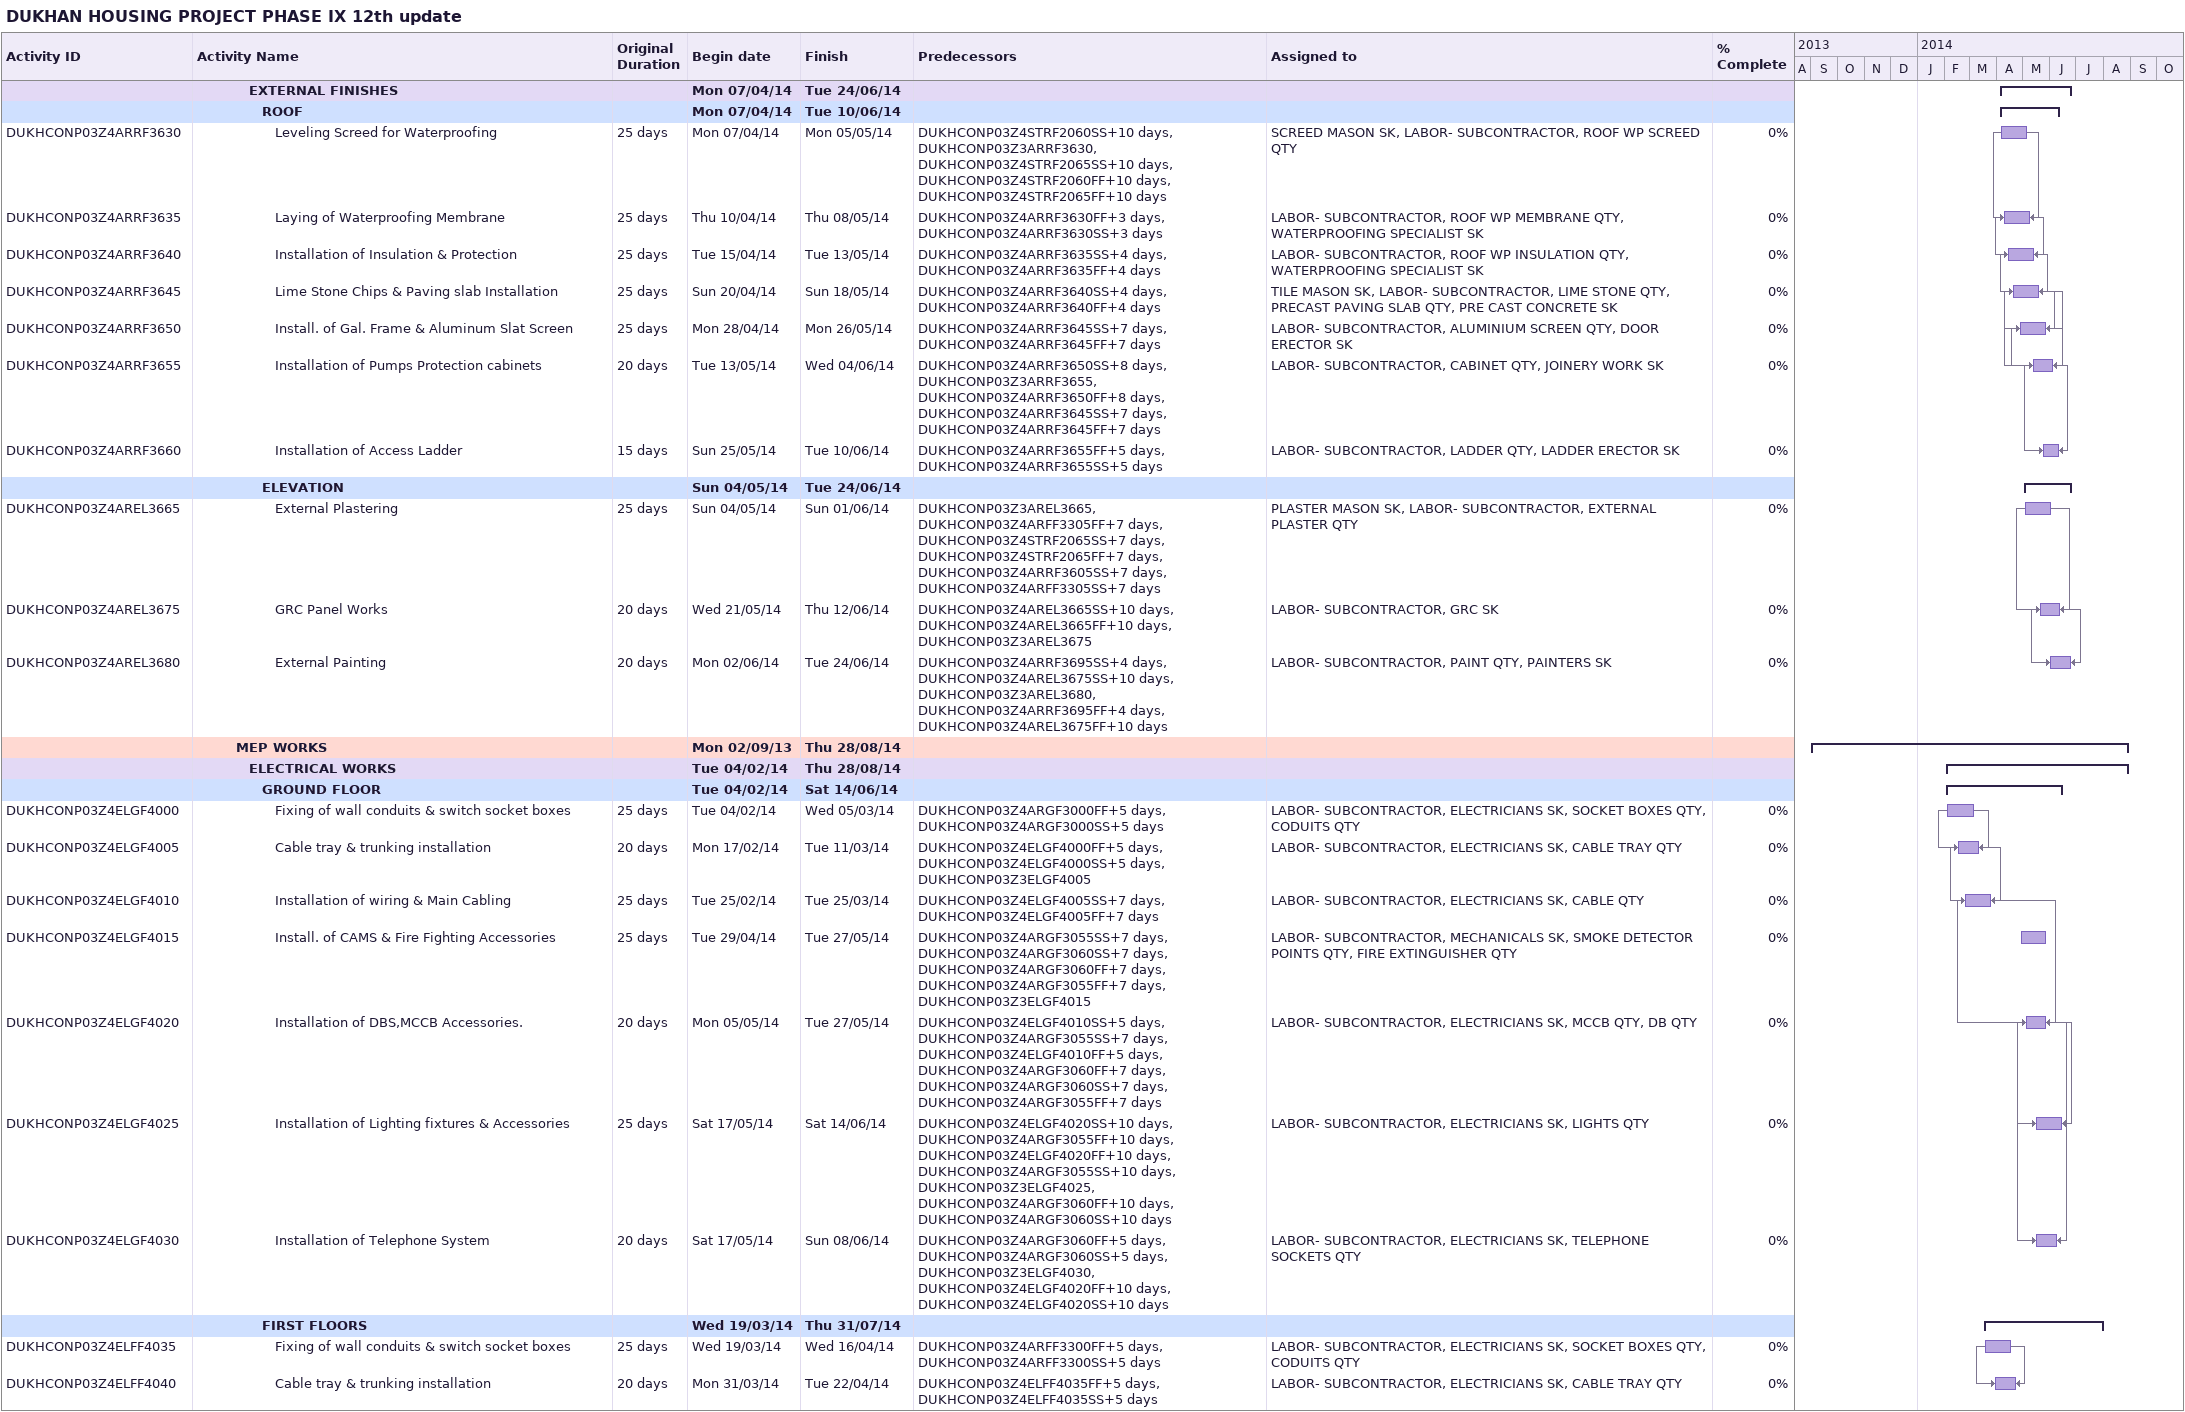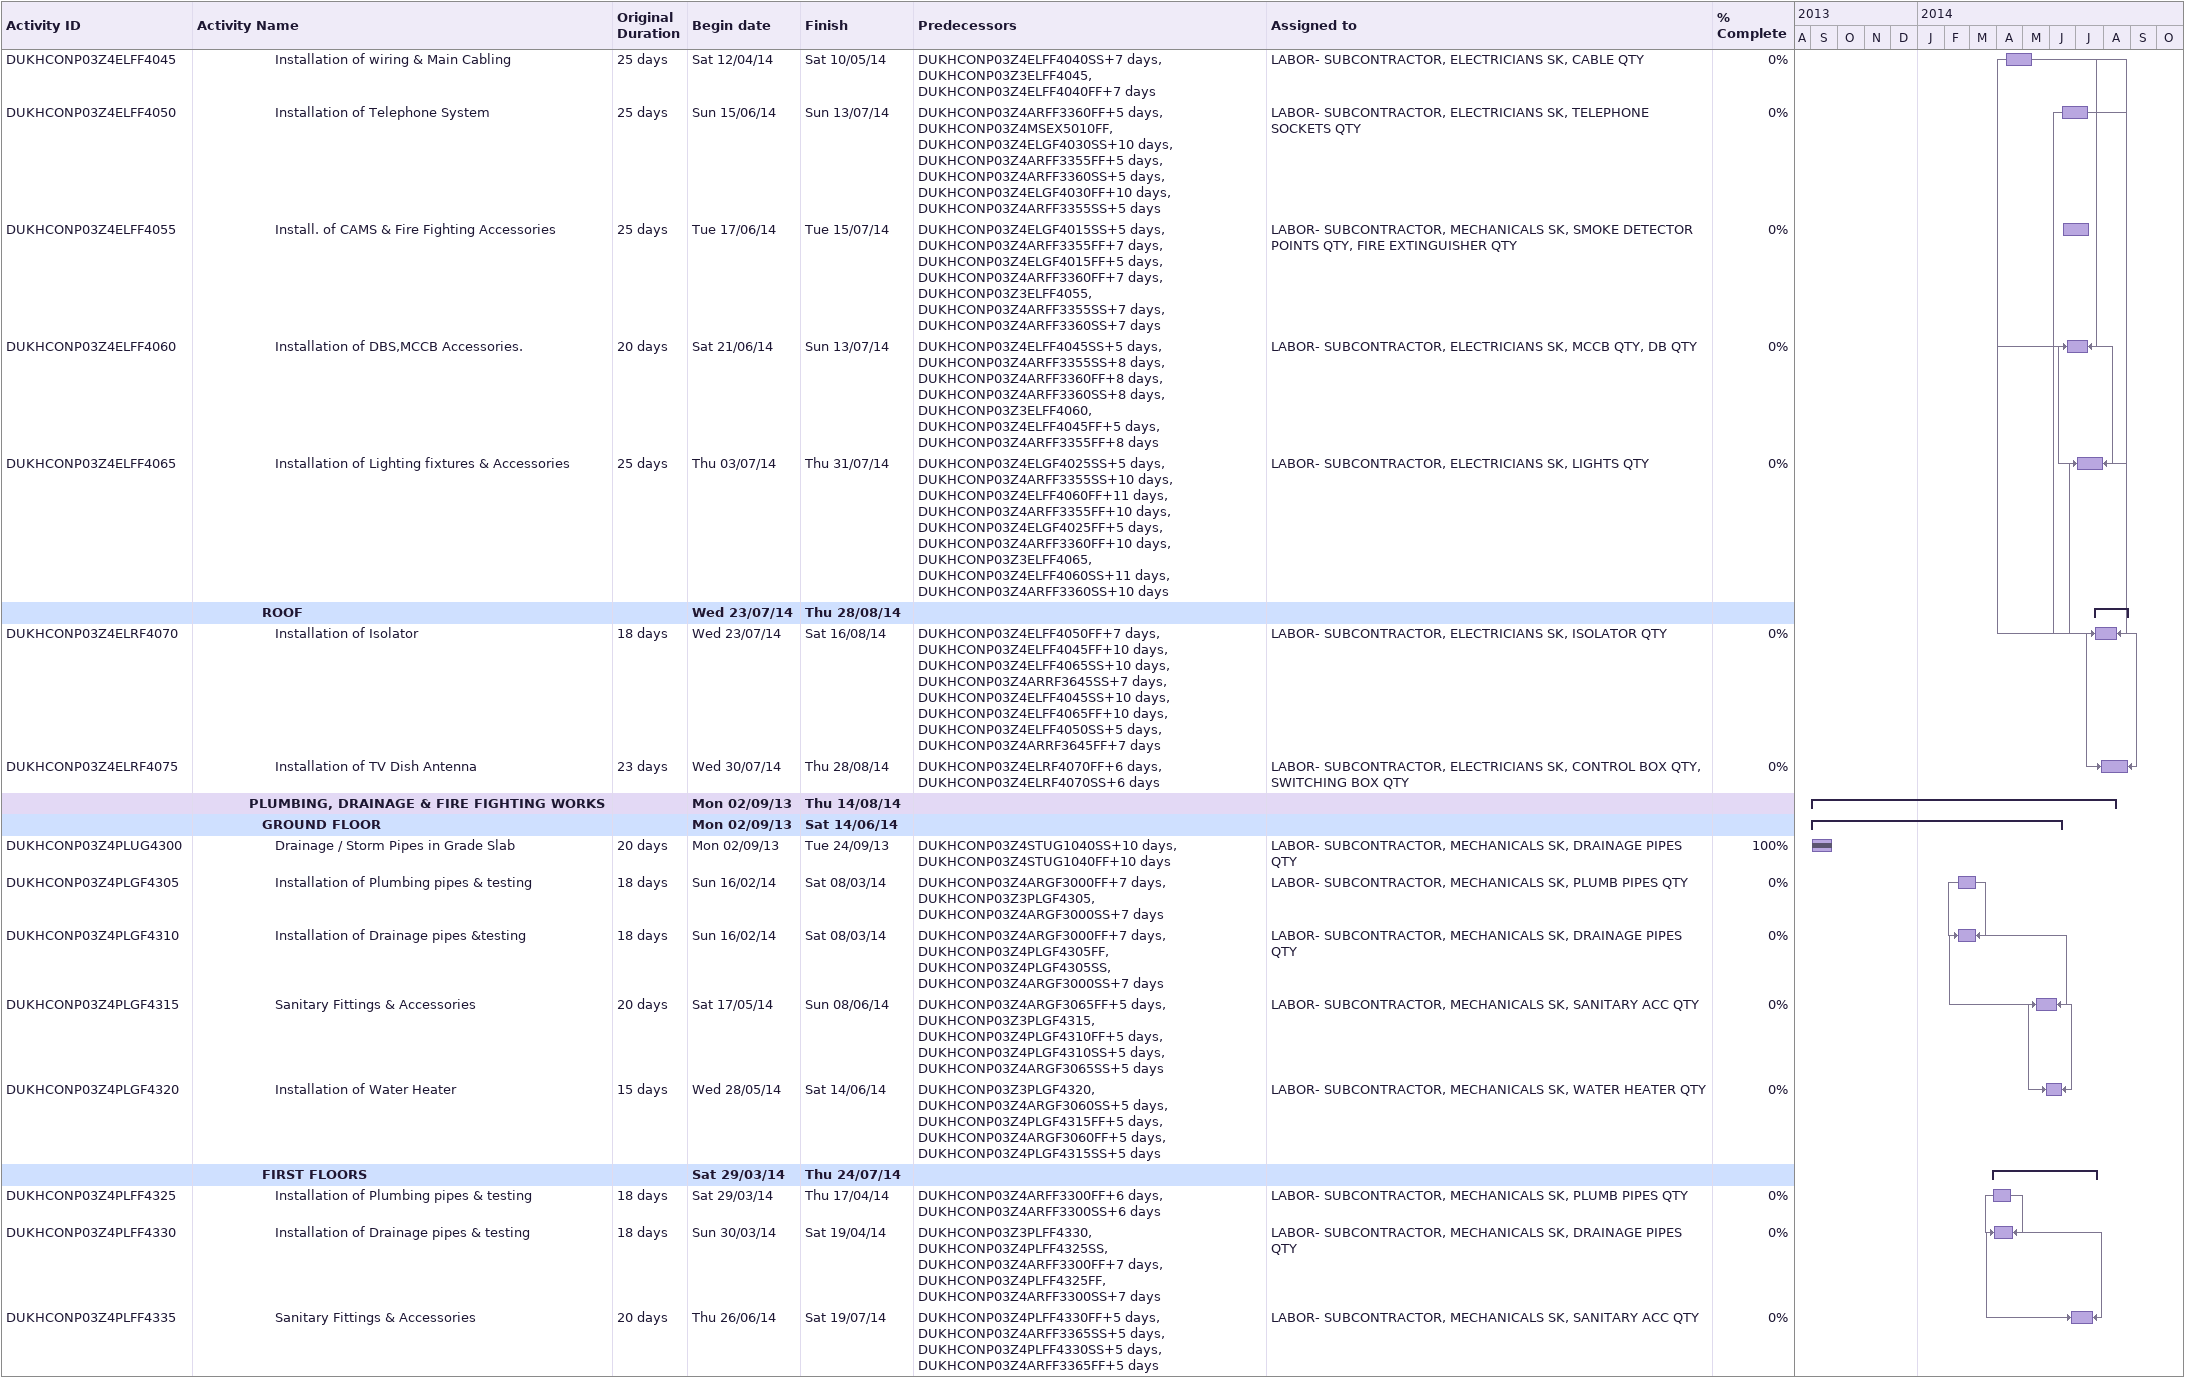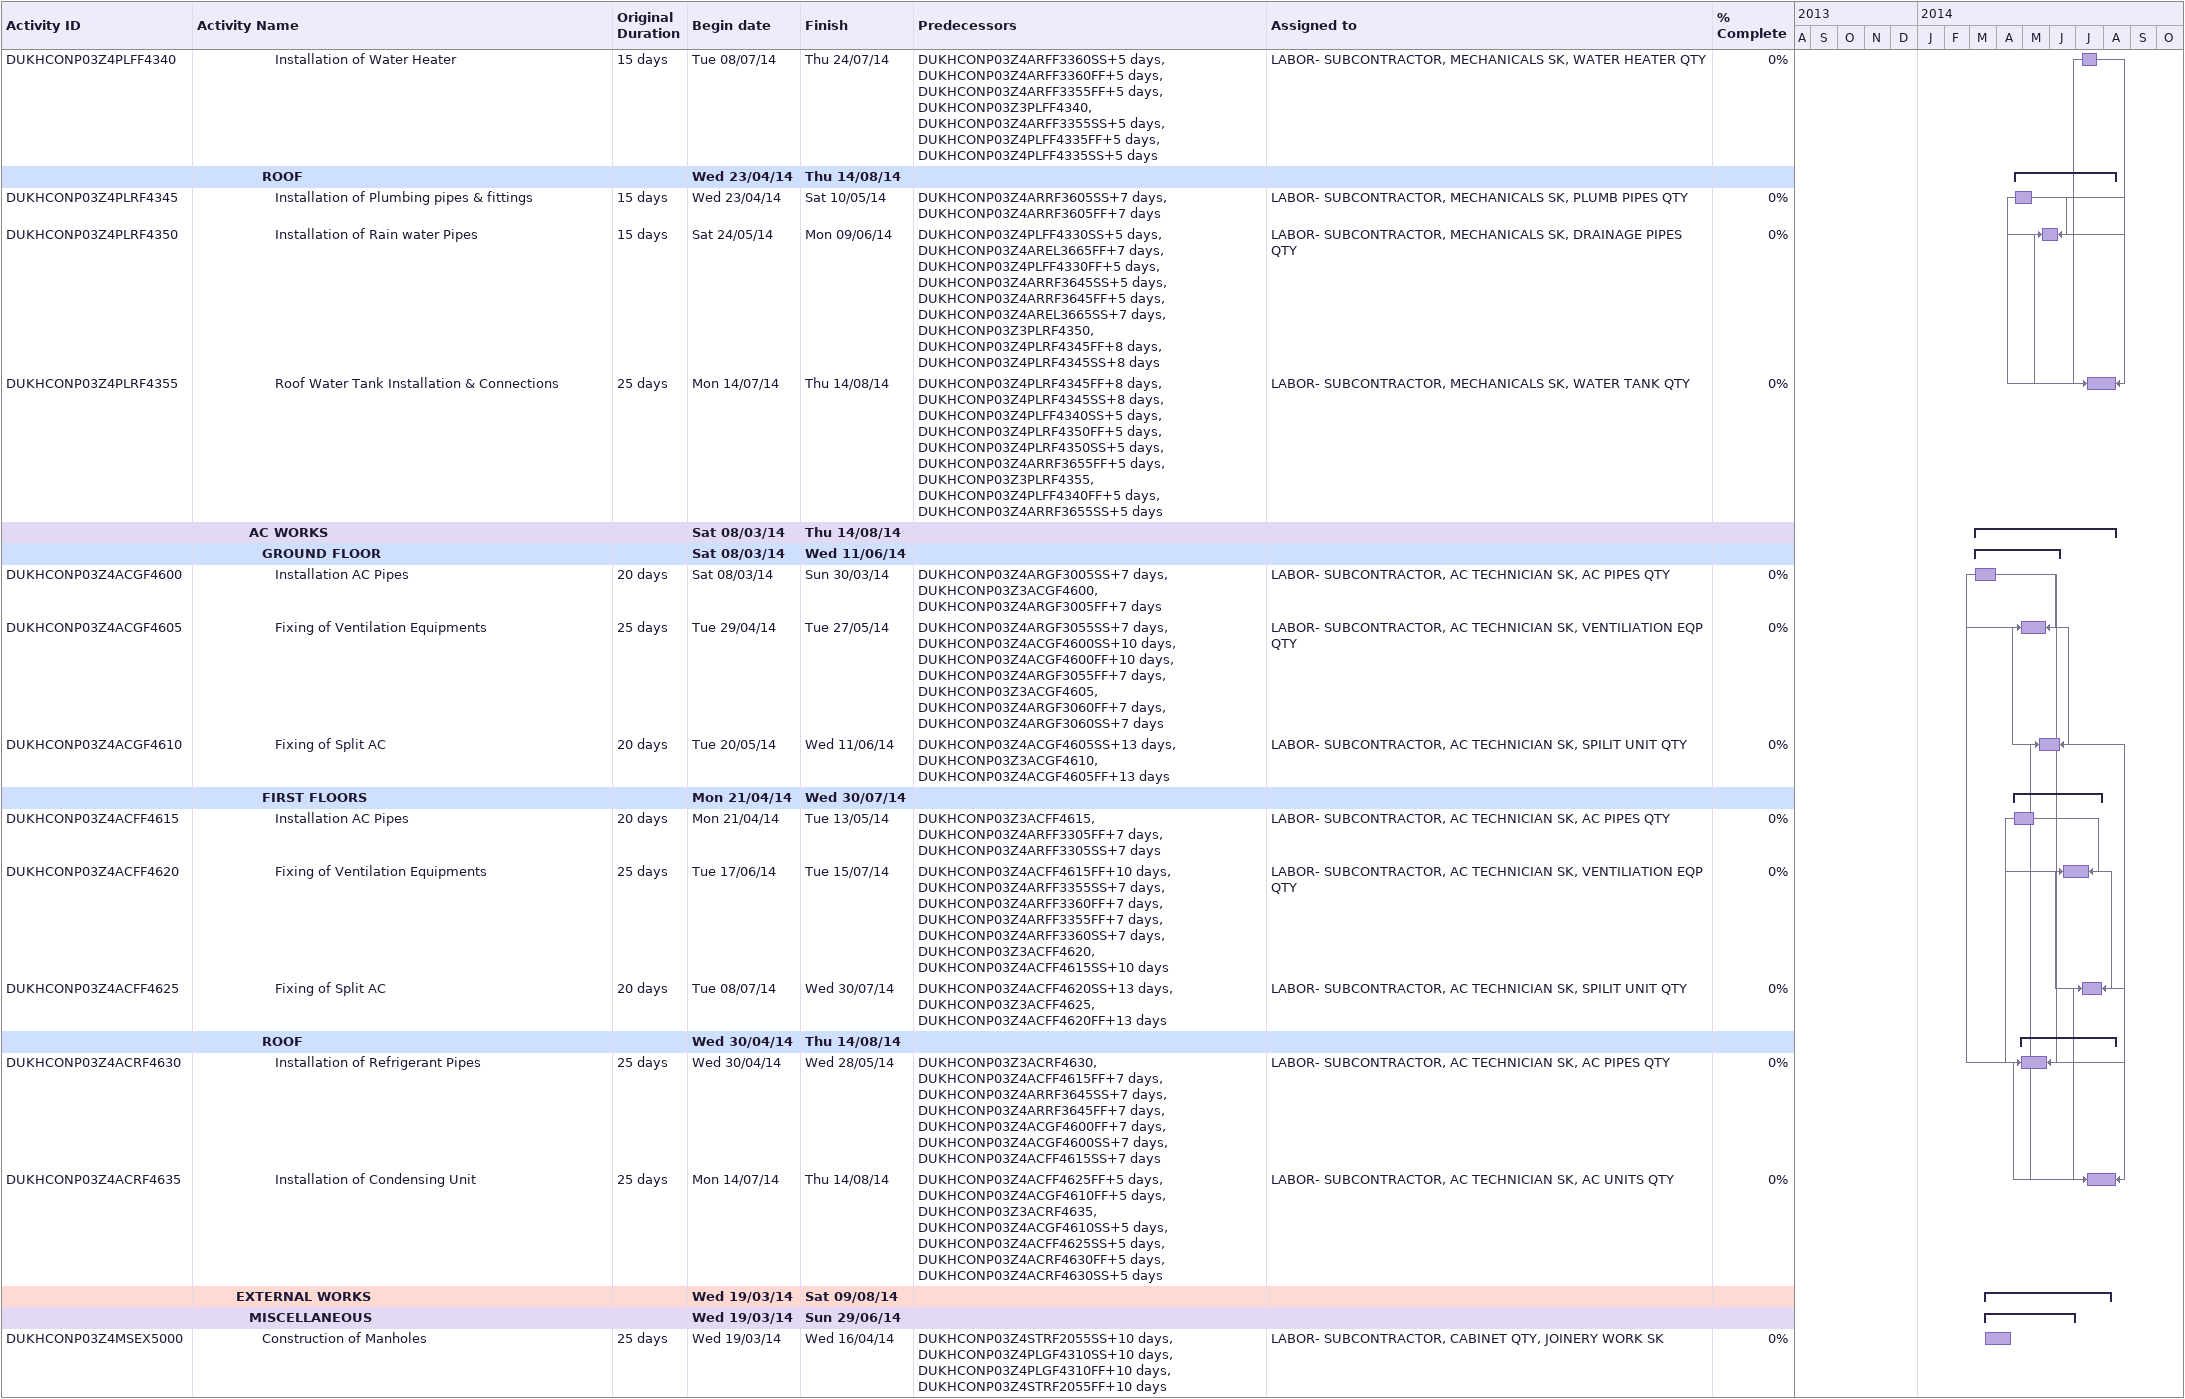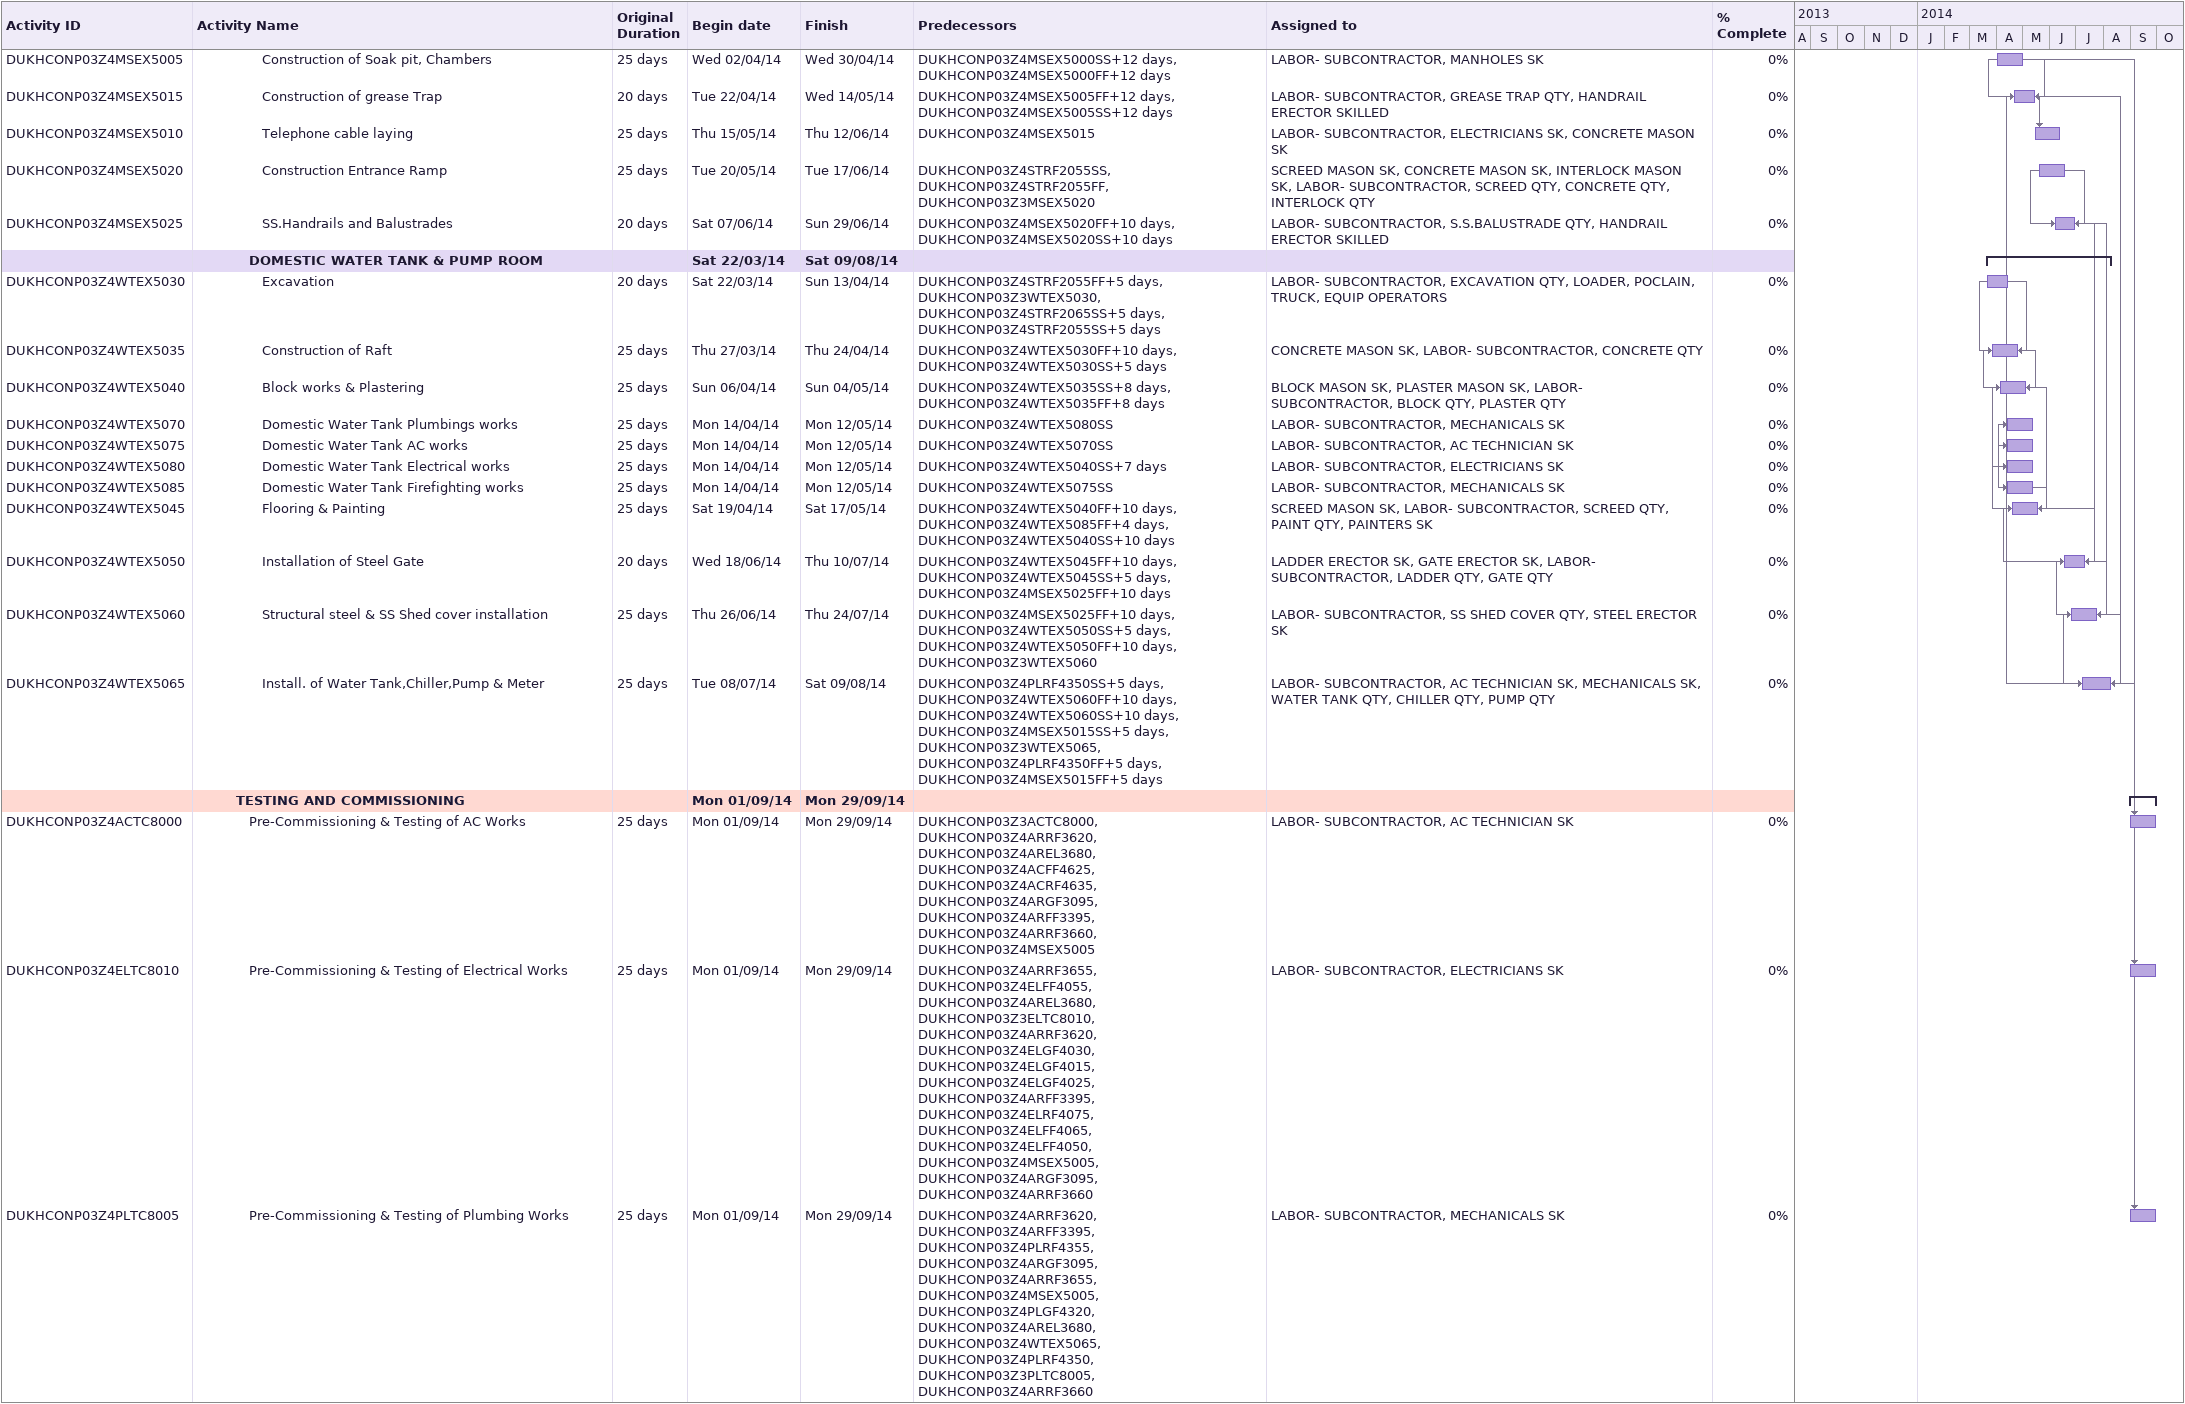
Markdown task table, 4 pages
DUKHAN HOUSING PROJECT PHASE IX 12th update

| ID | Level | Task | Original duration | Start | Finish | Predecessors | Resources | % complete |
|---|---|---|---|---|---|---|---|---|
|  | 5 | **EXTERNAL FINISHES** |  | 2014-04-07 | 2014-06-24 |  |  |  |
|  | 6 | **ROOF** |  | 2014-04-07 | 2014-06-10 |  |  |  |
| DUKHCONP03Z4ARRF3630 | 7 | Leveling Screed for Waterproofing | 25d | 2014-04-07 | 2014-05-05 | DUKHCONP03Z4STRF2060SS+10d, DUKHCONP03Z3ARRF3630, DUKHCONP03Z4STRF2065SS+10d, DUKHCONP03Z4STRF2060FF+10d, DUKHCONP03Z4STRF2065FF+10d | SCREED MASON SK, LABOR- SUBCONTRACTOR, ROOF WP SCREED QTY | 0 |
| DUKHCONP03Z4ARRF3635 | 7 | Laying of Waterproofing Membrane | 25d | 2014-04-10 | 2014-05-08 | DUKHCONP03Z4ARRF3630FF+3d, DUKHCONP03Z4ARRF3630SS+3d | LABOR- SUBCONTRACTOR, ROOF WP MEMBRANE QTY, WATERPROOFING SPECIALIST SK | 0 |
| DUKHCONP03Z4ARRF3640 | 7 | Installation of Insulation & Protection | 25d | 2014-04-15 | 2014-05-13 | DUKHCONP03Z4ARRF3635SS+4d, DUKHCONP03Z4ARRF3635FF+4d | LABOR- SUBCONTRACTOR, ROOF WP INSULATION QTY, WATERPROOFING SPECIALIST SK | 0 |
| DUKHCONP03Z4ARRF3645 | 7 | Lime Stone Chips & Paving slab Installation | 25d | 2014-04-20 | 2014-05-18 | DUKHCONP03Z4ARRF3640SS+4d, DUKHCONP03Z4ARRF3640FF+4d | TILE MASON SK, LABOR- SUBCONTRACTOR, LIME STONE QTY, PRECAST PAVING SLAB QTY, PRE CAST CONCRETE SK | 0 |
| DUKHCONP03Z4ARRF3650 | 7 | Install. of Gal. Frame & Aluminum Slat Screen | 25d | 2014-04-28 | 2014-05-26 | DUKHCONP03Z4ARRF3645SS+7d, DUKHCONP03Z4ARRF3645FF+7d | LABOR- SUBCONTRACTOR, ALUMINIUM SCREEN QTY, DOOR ERECTOR SK | 0 |
| DUKHCONP03Z4ARRF3655 | 7 | Installation of Pumps Protection cabinets | 20d | 2014-05-13 | 2014-06-04 | DUKHCONP03Z4ARRF3650SS+8d, DUKHCONP03Z3ARRF3655, DUKHCONP03Z4ARRF3650FF+8d, DUKHCONP03Z4ARRF3645SS+7d, DUKHCONP03Z4ARRF3645FF+7d | LABOR- SUBCONTRACTOR, CABINET QTY, JOINERY WORK SK | 0 |
| DUKHCONP03Z4ARRF3660 | 7 | Installation of Access Ladder | 15d | 2014-05-25 | 2014-06-10 | DUKHCONP03Z4ARRF3655FF+5d, DUKHCONP03Z4ARRF3655SS+5d | LABOR- SUBCONTRACTOR, LADDER QTY, LADDER ERECTOR SK | 0 |
|  | 6 | **ELEVATION** |  | 2014-05-04 | 2014-06-24 |  |  |  |
| DUKHCONP03Z4AREL3665 | 7 | External Plastering | 25d | 2014-05-04 | 2014-06-01 | DUKHCONP03Z3AREL3665, DUKHCONP03Z4ARFF3305FF+7d, DUKHCONP03Z4STRF2065SS+7d, DUKHCONP03Z4STRF2065FF+7d, DUKHCONP03Z4ARRF3605SS+7d, DUKHCONP03Z4ARFF3305SS+7d | PLASTER MASON SK, LABOR- SUBCONTRACTOR, EXTERNAL PLASTER QTY | 0 |
| DUKHCONP03Z4AREL3675 | 7 | GRC Panel Works | 20d | 2014-05-21 | 2014-06-12 | DUKHCONP03Z4AREL3665SS+10d, DUKHCONP03Z4AREL3665FF+10d, DUKHCONP03Z3AREL3675 | LABOR- SUBCONTRACTOR, GRC SK | 0 |
| DUKHCONP03Z4AREL3680 | 7 | External Painting | 20d | 2014-06-02 | 2014-06-24 | DUKHCONP03Z4ARRF3695SS+4d, DUKHCONP03Z4AREL3675SS+10d, DUKHCONP03Z3AREL3680, DUKHCONP03Z4ARRF3695FF+4d, DUKHCONP03Z4AREL3675FF+10d | LABOR- SUBCONTRACTOR, PAINT QTY, PAINTERS SK | 0 |
|  | 4 | **MEP WORKS** |  | 2013-09-02 | 2014-08-28 |  |  |  |
|  | 5 | **ELECTRICAL WORKS** |  | 2014-02-04 | 2014-08-28 |  |  |  |
|  | 6 | **GROUND FLOOR** |  | 2014-02-04 | 2014-06-14 |  |  |  |
| DUKHCONP03Z4ELGF4000 | 7 | Fixing of wall conduits & switch socket boxes | 25d | 2014-02-04 | 2014-03-05 | DUKHCONP03Z4ARGF3000FF+5d, DUKHCONP03Z4ARGF3000SS+5d | LABOR- SUBCONTRACTOR, ELECTRICIANS SK, SOCKET BOXES QTY, CODUITS QTY | 0 |
| DUKHCONP03Z4ELGF4005 | 7 | Cable tray & trunking installation | 20d | 2014-02-17 | 2014-03-11 | DUKHCONP03Z4ELGF4000FF+5d, DUKHCONP03Z4ELGF4000SS+5d, DUKHCONP03Z3ELGF4005 | LABOR- SUBCONTRACTOR, ELECTRICIANS SK, CABLE TRAY QTY | 0 |
| DUKHCONP03Z4ELGF4010 | 7 | Installation of wiring & Main Cabling | 25d | 2014-02-25 | 2014-03-25 | DUKHCONP03Z4ELGF4005SS+7d, DUKHCONP03Z4ELGF4005FF+7d | LABOR- SUBCONTRACTOR, ELECTRICIANS SK, CABLE QTY | 0 |
| DUKHCONP03Z4ELGF4015 | 7 | Install. of CAMS & Fire Fighting Accessories | 25d | 2014-04-29 | 2014-05-27 | DUKHCONP03Z4ARGF3055SS+7d, DUKHCONP03Z4ARGF3060SS+7d, DUKHCONP03Z4ARGF3060FF+7d, DUKHCONP03Z4ARGF3055FF+7d, DUKHCONP03Z3ELGF4015 | LABOR- SUBCONTRACTOR, MECHANICALS SK, SMOKE DETECTOR POINTS QTY, FIRE EXTINGUISHER QTY | 0 |
| DUKHCONP03Z4ELGF4020 | 7 | Installation of DBS,MCCB Accessories. | 20d | 2014-05-05 | 2014-05-27 | DUKHCONP03Z4ELGF4010SS+5d, DUKHCONP03Z4ARGF3055SS+7d, DUKHCONP03Z4ELGF4010FF+5d, DUKHCONP03Z4ARGF3060FF+7d, DUKHCONP03Z4ARGF3060SS+7d, DUKHCONP03Z4ARGF3055FF+7d | LABOR- SUBCONTRACTOR, ELECTRICIANS SK, MCCB QTY, DB QTY | 0 |
| DUKHCONP03Z4ELGF4025 | 7 | Installation of Lighting fixtures & Accessories | 25d | 2014-05-17 | 2014-06-14 | DUKHCONP03Z4ELGF4020SS+10d, DUKHCONP03Z4ARGF3055FF+10d, DUKHCONP03Z4ELGF4020FF+10d, DUKHCONP03Z4ARGF3055SS+10d, DUKHCONP03Z3ELGF4025, DUKHCONP03Z4ARGF3060FF+10d, DUKHCONP03Z4ARGF3060SS+10d | LABOR- SUBCONTRACTOR, ELECTRICIANS SK, LIGHTS QTY | 0 |
| DUKHCONP03Z4ELGF4030 | 7 | Installation of Telephone System | 20d | 2014-05-17 | 2014-06-08 | DUKHCONP03Z4ARGF3060FF+5d, DUKHCONP03Z4ARGF3060SS+5d, DUKHCONP03Z3ELGF4030, DUKHCONP03Z4ELGF4020FF+10d, DUKHCONP03Z4ELGF4020SS+10d | LABOR- SUBCONTRACTOR, ELECTRICIANS SK, TELEPHONE SOCKETS QTY | 0 |
|  | 6 | **FIRST FLOORS** |  | 2014-03-19 | 2014-07-31 |  |  |  |
| DUKHCONP03Z4ELFF4035 | 7 | Fixing of wall conduits & switch socket boxes | 25d | 2014-03-19 | 2014-04-16 | DUKHCONP03Z4ARFF3300FF+5d, DUKHCONP03Z4ARFF3300SS+5d | LABOR- SUBCONTRACTOR, ELECTRICIANS SK, SOCKET BOXES QTY, CODUITS QTY | 0 |
| DUKHCONP03Z4ELFF4040 | 7 | Cable tray & trunking installation | 20d | 2014-03-31 | 2014-04-22 | DUKHCONP03Z4ELFF4035FF+5d, DUKHCONP03Z4ELFF4035SS+5d | LABOR- SUBCONTRACTOR, ELECTRICIANS SK, CABLE TRAY QTY | 0 |
| DUKHCONP03Z4ELFF4045 | 7 | Installation of wiring & Main Cabling | 25d | 2014-04-12 | 2014-05-10 | DUKHCONP03Z4ELFF4040SS+7d, DUKHCONP03Z3ELFF4045, DUKHCONP03Z4ELFF4040FF+7d | LABOR- SUBCONTRACTOR, ELECTRICIANS SK, CABLE QTY | 0 |
| DUKHCONP03Z4ELFF4050 | 7 | Installation of Telephone System | 25d | 2014-06-15 | 2014-07-13 | DUKHCONP03Z4ARFF3360FF+5d, DUKHCONP03Z4MSEX5010FF, DUKHCONP03Z4ELGF4030SS+10d, DUKHCONP03Z4ARFF3355FF+5d, DUKHCONP03Z4ARFF3360SS+5d, DUKHCONP03Z4ELGF4030FF+10d, DUKHCONP03Z4ARFF3355SS+5d | LABOR- SUBCONTRACTOR, ELECTRICIANS SK, TELEPHONE SOCKETS QTY | 0 |
| DUKHCONP03Z4ELFF4055 | 7 | Install. of CAMS & Fire Fighting Accessories | 25d | 2014-06-17 | 2014-07-15 | DUKHCONP03Z4ELGF4015SS+5d, DUKHCONP03Z4ARFF3355FF+7d, DUKHCONP03Z4ELGF4015FF+5d, DUKHCONP03Z4ARFF3360FF+7d, DUKHCONP03Z3ELFF4055, DUKHCONP03Z4ARFF3355SS+7d, DUKHCONP03Z4ARFF3360SS+7d | LABOR- SUBCONTRACTOR, MECHANICALS SK, SMOKE DETECTOR POINTS QTY, FIRE EXTINGUISHER QTY | 0 |
| DUKHCONP03Z4ELFF4060 | 7 | Installation of DBS,MCCB Accessories. | 20d | 2014-06-21 | 2014-07-13 | DUKHCONP03Z4ELFF4045SS+5d, DUKHCONP03Z4ARFF3355SS+8d, DUKHCONP03Z4ARFF3360FF+8d, DUKHCONP03Z4ARFF3360SS+8d, DUKHCONP03Z3ELFF4060, DUKHCONP03Z4ELFF4045FF+5d, DUKHCONP03Z4ARFF3355FF+8d | LABOR- SUBCONTRACTOR, ELECTRICIANS SK, MCCB QTY, DB QTY | 0 |
| DUKHCONP03Z4ELFF4065 | 7 | Installation of Lighting fixtures & Accessories | 25d | 2014-07-03 | 2014-07-31 | DUKHCONP03Z4ELGF4025SS+5d, DUKHCONP03Z4ARFF3355SS+10d, DUKHCONP03Z4ELFF4060FF+11d, DUKHCONP03Z4ARFF3355FF+10d, DUKHCONP03Z4ELGF4025FF+5d, DUKHCONP03Z4ARFF3360FF+10d, DUKHCONP03Z3ELFF4065, DUKHCONP03Z4ELFF4060SS+11d, DUKHCONP03Z4ARFF3360SS+10d | LABOR- SUBCONTRACTOR, ELECTRICIANS SK, LIGHTS QTY | 0 |
|  | 6 | **ROOF** |  | 2014-07-23 | 2014-08-28 |  |  |  |
| DUKHCONP03Z4ELRF4070 | 7 | Installation of Isolator | 18d | 2014-07-23 | 2014-08-16 | DUKHCONP03Z4ELFF4050FF+7d, DUKHCONP03Z4ELFF4045FF+10d, DUKHCONP03Z4ELFF4065SS+10d, DUKHCONP03Z4ARRF3645SS+7d, DUKHCONP03Z4ELFF4045SS+10d, DUKHCONP03Z4ELFF4065FF+10d, DUKHCONP03Z4ELFF4050SS+5d, DUKHCONP03Z4ARRF3645FF+7d | LABOR- SUBCONTRACTOR, ELECTRICIANS SK, ISOLATOR QTY | 0 |
| DUKHCONP03Z4ELRF4075 | 7 | Installation of TV Dish Antenna | 23d | 2014-07-30 | 2014-08-28 | DUKHCONP03Z4ELRF4070FF+6d, DUKHCONP03Z4ELRF4070SS+6d | LABOR- SUBCONTRACTOR, ELECTRICIANS SK, CONTROL BOX QTY, SWITCHING BOX QTY | 0 |
|  | 5 | **PLUMBING, DRAINAGE & FIRE FIGHTING WORKS** |  | 2013-09-02 | 2014-08-14 |  |  |  |
|  | 6 | **GROUND FLOOR** |  | 2013-09-02 | 2014-06-14 |  |  |  |
| DUKHCONP03Z4PLUG4300 | 7 | Drainage / Storm Pipes in Grade Slab | 20d | 2013-09-02 | 2013-09-24 | DUKHCONP03Z4STUG1040SS+10d, DUKHCONP03Z4STUG1040FF+10d | LABOR- SUBCONTRACTOR, MECHANICALS SK, DRAINAGE PIPES QTY | 100 |
| DUKHCONP03Z4PLGF4305 | 7 | Installation of Plumbing pipes & testing | 18d | 2014-02-16 | 2014-03-08 | DUKHCONP03Z4ARGF3000FF+7d, DUKHCONP03Z3PLGF4305, DUKHCONP03Z4ARGF3000SS+7d | LABOR- SUBCONTRACTOR, MECHANICALS SK, PLUMB PIPES QTY | 0 |
| DUKHCONP03Z4PLGF4310 | 7 | Installation of Drainage pipes &testing | 18d | 2014-02-16 | 2014-03-08 | DUKHCONP03Z4ARGF3000FF+7d, DUKHCONP03Z4PLGF4305FF, DUKHCONP03Z4PLGF4305SS, DUKHCONP03Z4ARGF3000SS+7d | LABOR- SUBCONTRACTOR, MECHANICALS SK, DRAINAGE PIPES QTY | 0 |
| DUKHCONP03Z4PLGF4315 | 7 | Sanitary Fittings & Accessories | 20d | 2014-05-17 | 2014-06-08 | DUKHCONP03Z4ARGF3065FF+5d, DUKHCONP03Z3PLGF4315, DUKHCONP03Z4PLGF4310FF+5d, DUKHCONP03Z4PLGF4310SS+5d, DUKHCONP03Z4ARGF3065SS+5d | LABOR- SUBCONTRACTOR, MECHANICALS SK, SANITARY ACC QTY | 0 |
| DUKHCONP03Z4PLGF4320 | 7 | Installation of Water Heater | 15d | 2014-05-28 | 2014-06-14 | DUKHCONP03Z3PLGF4320, DUKHCONP03Z4ARGF3060SS+5d, DUKHCONP03Z4PLGF4315FF+5d, DUKHCONP03Z4ARGF3060FF+5d, DUKHCONP03Z4PLGF4315SS+5d | LABOR- SUBCONTRACTOR, MECHANICALS SK, WATER HEATER QTY | 0 |
|  | 6 | **FIRST FLOORS** |  | 2014-03-29 | 2014-07-24 |  |  |  |
| DUKHCONP03Z4PLFF4325 | 7 | Installation of Plumbing pipes & testing | 18d | 2014-03-29 | 2014-04-17 | DUKHCONP03Z4ARFF3300FF+6d, DUKHCONP03Z4ARFF3300SS+6d | LABOR- SUBCONTRACTOR, MECHANICALS SK, PLUMB PIPES QTY | 0 |
| DUKHCONP03Z4PLFF4330 | 7 | Installation of Drainage pipes & testing | 18d | 2014-03-30 | 2014-04-19 | DUKHCONP03Z3PLFF4330, DUKHCONP03Z4PLFF4325SS, DUKHCONP03Z4ARFF3300FF+7d, DUKHCONP03Z4PLFF4325FF, DUKHCONP03Z4ARFF3300SS+7d | LABOR- SUBCONTRACTOR, MECHANICALS SK, DRAINAGE PIPES QTY | 0 |
| DUKHCONP03Z4PLFF4335 | 7 | Sanitary Fittings & Accessories | 20d | 2014-06-26 | 2014-07-19 | DUKHCONP03Z4PLFF4330FF+5d, DUKHCONP03Z4ARFF3365SS+5d, DUKHCONP03Z4PLFF4330SS+5d, DUKHCONP03Z4ARFF3365FF+5d | LABOR- SUBCONTRACTOR, MECHANICALS SK, SANITARY ACC QTY | 0 |
| DUKHCONP03Z4PLFF4340 | 7 | Installation of Water Heater | 15d | 2014-07-08 | 2014-07-24 | DUKHCONP03Z4ARFF3360SS+5d, DUKHCONP03Z4ARFF3360FF+5d, DUKHCONP03Z4ARFF3355FF+5d, DUKHCONP03Z3PLFF4340, DUKHCONP03Z4ARFF3355SS+5d, DUKHCONP03Z4PLFF4335FF+5d, DUKHCONP03Z4PLFF4335SS+5d | LABOR- SUBCONTRACTOR, MECHANICALS SK, WATER HEATER QTY | 0 |
|  | 6 | **ROOF** |  | 2014-04-23 | 2014-08-14 |  |  |  |
| DUKHCONP03Z4PLRF4345 | 7 | Installation of Plumbing pipes & fittings | 15d | 2014-04-23 | 2014-05-10 | DUKHCONP03Z4ARRF3605SS+7d, DUKHCONP03Z4ARRF3605FF+7d | LABOR- SUBCONTRACTOR, MECHANICALS SK, PLUMB PIPES QTY | 0 |
| DUKHCONP03Z4PLRF4350 | 7 | Installation of Rain water Pipes | 15d | 2014-05-24 | 2014-06-09 | DUKHCONP03Z4PLFF4330SS+5d, DUKHCONP03Z4AREL3665FF+7d, DUKHCONP03Z4PLFF4330FF+5d, DUKHCONP03Z4ARRF3645SS+5d, DUKHCONP03Z4ARRF3645FF+5d, DUKHCONP03Z4AREL3665SS+7d, DUKHCONP03Z3PLRF4350, DUKHCONP03Z4PLRF4345FF+8d, DUKHCONP03Z4PLRF4345SS+8d | LABOR- SUBCONTRACTOR, MECHANICALS SK, DRAINAGE PIPES QTY | 0 |
| DUKHCONP03Z4PLRF4355 | 7 | Roof Water Tank Installation & Connections | 25d | 2014-07-14 | 2014-08-14 | DUKHCONP03Z4PLRF4345FF+8d, DUKHCONP03Z4PLRF4345SS+8d, DUKHCONP03Z4PLFF4340SS+5d, DUKHCONP03Z4PLRF4350FF+5d, DUKHCONP03Z4PLRF4350SS+5d, DUKHCONP03Z4ARRF3655FF+5d, DUKHCONP03Z3PLRF4355, DUKHCONP03Z4PLFF4340FF+5d, DUKHCONP03Z4ARRF3655SS+5d | LABOR- SUBCONTRACTOR, MECHANICALS SK, WATER TANK QTY | 0 |
|  | 5 | **AC WORKS** |  | 2014-03-08 | 2014-08-14 |  |  |  |
|  | 6 | **GROUND FLOOR** |  | 2014-03-08 | 2014-06-11 |  |  |  |
| DUKHCONP03Z4ACGF4600 | 7 | Installation AC Pipes | 20d | 2014-03-08 | 2014-03-30 | DUKHCONP03Z4ARGF3005SS+7d, DUKHCONP03Z3ACGF4600, DUKHCONP03Z4ARGF3005FF+7d | LABOR- SUBCONTRACTOR, AC TECHNICIAN SK, AC PIPES QTY | 0 |
| DUKHCONP03Z4ACGF4605 | 7 | Fixing of Ventilation Equipments | 25d | 2014-04-29 | 2014-05-27 | DUKHCONP03Z4ARGF3055SS+7d, DUKHCONP03Z4ACGF4600SS+10d, DUKHCONP03Z4ACGF4600FF+10d, DUKHCONP03Z4ARGF3055FF+7d, DUKHCONP03Z3ACGF4605, DUKHCONP03Z4ARGF3060FF+7d, DUKHCONP03Z4ARGF3060SS+7d | LABOR- SUBCONTRACTOR, AC TECHNICIAN SK, VENTILIATION EQP QTY | 0 |
| DUKHCONP03Z4ACGF4610 | 7 | Fixing of Split AC | 20d | 2014-05-20 | 2014-06-11 | DUKHCONP03Z4ACGF4605SS+13d, DUKHCONP03Z3ACGF4610, DUKHCONP03Z4ACGF4605FF+13d | LABOR- SUBCONTRACTOR, AC TECHNICIAN SK, SPILIT UNIT QTY | 0 |
|  | 6 | **FIRST FLOORS** |  | 2014-04-21 | 2014-07-30 |  |  |  |
| DUKHCONP03Z4ACFF4615 | 7 | Installation AC Pipes | 20d | 2014-04-21 | 2014-05-13 | DUKHCONP03Z3ACFF4615, DUKHCONP03Z4ARFF3305FF+7d, DUKHCONP03Z4ARFF3305SS+7d | LABOR- SUBCONTRACTOR, AC TECHNICIAN SK, AC PIPES QTY | 0 |
| DUKHCONP03Z4ACFF4620 | 7 | Fixing of Ventilation Equipments | 25d | 2014-06-17 | 2014-07-15 | DUKHCONP03Z4ACFF4615FF+10d, DUKHCONP03Z4ARFF3355SS+7d, DUKHCONP03Z4ARFF3360FF+7d, DUKHCONP03Z4ARFF3355FF+7d, DUKHCONP03Z4ARFF3360SS+7d, DUKHCONP03Z3ACFF4620, DUKHCONP03Z4ACFF4615SS+10d | LABOR- SUBCONTRACTOR, AC TECHNICIAN SK, VENTILIATION EQP QTY | 0 |
| DUKHCONP03Z4ACFF4625 | 7 | Fixing of Split AC | 20d | 2014-07-08 | 2014-07-30 | DUKHCONP03Z4ACFF4620SS+13d, DUKHCONP03Z3ACFF4625, DUKHCONP03Z4ACFF4620FF+13d | LABOR- SUBCONTRACTOR, AC TECHNICIAN SK, SPILIT UNIT QTY | 0 |
|  | 6 | **ROOF** |  | 2014-04-30 | 2014-08-14 |  |  |  |
| DUKHCONP03Z4ACRF4630 | 7 | Installation of Refrigerant Pipes | 25d | 2014-04-30 | 2014-05-28 | DUKHCONP03Z3ACRF4630, DUKHCONP03Z4ACFF4615FF+7d, DUKHCONP03Z4ARRF3645SS+7d, DUKHCONP03Z4ARRF3645FF+7d, DUKHCONP03Z4ACGF4600FF+7d, DUKHCONP03Z4ACGF4600SS+7d, DUKHCONP03Z4ACFF4615SS+7d | LABOR- SUBCONTRACTOR, AC TECHNICIAN SK, AC PIPES QTY | 0 |
| DUKHCONP03Z4ACRF4635 | 7 | Installation of Condensing Unit | 25d | 2014-07-14 | 2014-08-14 | DUKHCONP03Z4ACFF4625FF+5d, DUKHCONP03Z4ACGF4610FF+5d, DUKHCONP03Z3ACRF4635, DUKHCONP03Z4ACGF4610SS+5d, DUKHCONP03Z4ACFF4625SS+5d, DUKHCONP03Z4ACRF4630FF+5d, DUKHCONP03Z4ACRF4630SS+5d | LABOR- SUBCONTRACTOR, AC TECHNICIAN SK, AC UNITS QTY | 0 |
|  | 4 | **EXTERNAL WORKS** |  | 2014-03-19 | 2014-08-09 |  |  |  |
|  | 5 | **MISCELLANEOUS** |  | 2014-03-19 | 2014-06-29 |  |  |  |
| DUKHCONP03Z4MSEX5000 | 6 | Construction of Manholes | 25d | 2014-03-19 | 2014-04-16 | DUKHCONP03Z4STRF2055SS+10d, DUKHCONP03Z4PLGF4310SS+10d, DUKHCONP03Z4PLGF4310FF+10d, DUKHCONP03Z4STRF2055FF+10d | LABOR- SUBCONTRACTOR, CABINET QTY, JOINERY WORK SK | 0 |
| DUKHCONP03Z4MSEX5005 | 6 | Construction of Soak pit, Chambers | 25d | 2014-04-02 | 2014-04-30 | DUKHCONP03Z4MSEX5000SS+12d, DUKHCONP03Z4MSEX5000FF+12d | LABOR- SUBCONTRACTOR, MANHOLES SK | 0 |
| DUKHCONP03Z4MSEX5015 | 6 | Construction of grease Trap | 20d | 2014-04-22 | 2014-05-14 | DUKHCONP03Z4MSEX5005FF+12d, DUKHCONP03Z4MSEX5005SS+12d | LABOR- SUBCONTRACTOR, GREASE TRAP QTY, HANDRAIL ERECTOR SKILLED | 0 |
| DUKHCONP03Z4MSEX5010 | 6 | Telephone cable laying | 25d | 2014-05-15 | 2014-06-12 | DUKHCONP03Z4MSEX5015 | LABOR- SUBCONTRACTOR, ELECTRICIANS SK, CONCRETE MASON SK | 0 |
| DUKHCONP03Z4MSEX5020 | 6 | Construction Entrance Ramp | 25d | 2014-05-20 | 2014-06-17 | DUKHCONP03Z4STRF2055SS, DUKHCONP03Z4STRF2055FF, DUKHCONP03Z3MSEX5020 | SCREED MASON SK, CONCRETE MASON SK, INTERLOCK MASON SK, LABOR- SUBCONTRACTOR, SCREED QTY, CONCRETE QTY, INTERLOCK QTY | 0 |
| DUKHCONP03Z4MSEX5025 | 6 | SS.Handrails and Balustrades | 20d | 2014-06-07 | 2014-06-29 | DUKHCONP03Z4MSEX5020FF+10d, DUKHCONP03Z4MSEX5020SS+10d | LABOR- SUBCONTRACTOR, S.S.BALUSTRADE QTY, HANDRAIL ERECTOR SKILLED | 0 |
|  | 5 | **DOMESTIC WATER TANK & PUMP ROOM** |  | 2014-03-22 | 2014-08-09 |  |  |  |
| DUKHCONP03Z4WTEX5030 | 6 | Excavation | 20d | 2014-03-22 | 2014-04-13 | DUKHCONP03Z4STRF2055FF+5d, DUKHCONP03Z3WTEX5030, DUKHCONP03Z4STRF2065SS+5d, DUKHCONP03Z4STRF2055SS+5d | LABOR- SUBCONTRACTOR, EXCAVATION QTY, LOADER, POCLAIN, TRUCK, EQUIP OPERATORS | 0 |
| DUKHCONP03Z4WTEX5035 | 6 | Construction of Raft | 25d | 2014-03-27 | 2014-04-24 | DUKHCONP03Z4WTEX5030FF+10d, DUKHCONP03Z4WTEX5030SS+5d | CONCRETE MASON SK, LABOR- SUBCONTRACTOR, CONCRETE QTY | 0 |
| DUKHCONP03Z4WTEX5040 | 6 | Block works & Plastering | 25d | 2014-04-06 | 2014-05-04 | DUKHCONP03Z4WTEX5035SS+8d, DUKHCONP03Z4WTEX5035FF+8d | BLOCK MASON SK, PLASTER MASON SK, LABOR- SUBCONTRACTOR, BLOCK QTY, PLASTER QTY | 0 |
| DUKHCONP03Z4WTEX5070 | 6 | Domestic Water Tank Plumbings works | 25d | 2014-04-14 | 2014-05-12 | DUKHCONP03Z4WTEX5080SS | LABOR- SUBCONTRACTOR, MECHANICALS SK | 0 |
| DUKHCONP03Z4WTEX5075 | 6 | Domestic Water Tank AC works | 25d | 2014-04-14 | 2014-05-12 | DUKHCONP03Z4WTEX5070SS | LABOR- SUBCONTRACTOR, AC TECHNICIAN SK | 0 |
| DUKHCONP03Z4WTEX5080 | 6 | Domestic Water Tank Electrical works | 25d | 2014-04-14 | 2014-05-12 | DUKHCONP03Z4WTEX5040SS+7d | LABOR- SUBCONTRACTOR, ELECTRICIANS SK | 0 |
| DUKHCONP03Z4WTEX5085 | 6 | Domestic Water Tank Firefighting works | 25d | 2014-04-14 | 2014-05-12 | DUKHCONP03Z4WTEX5075SS | LABOR- SUBCONTRACTOR, MECHANICALS SK | 0 |
| DUKHCONP03Z4WTEX5045 | 6 | Flooring & Painting | 25d | 2014-04-19 | 2014-05-17 | DUKHCONP03Z4WTEX5040FF+10d, DUKHCONP03Z4WTEX5085FF+4d, DUKHCONP03Z4WTEX5040SS+10d | SCREED MASON SK, LABOR- SUBCONTRACTOR, SCREED QTY, PAINT QTY, PAINTERS SK | 0 |
| DUKHCONP03Z4WTEX5050 | 6 | Installation of Steel Gate | 20d | 2014-06-18 | 2014-07-10 | DUKHCONP03Z4WTEX5045FF+10d, DUKHCONP03Z4WTEX5045SS+5d, DUKHCONP03Z4MSEX5025FF+10d | LADDER ERECTOR SK, GATE ERECTOR SK, LABOR- SUBCONTRACTOR, LADDER QTY, GATE QTY | 0 |
| DUKHCONP03Z4WTEX5060 | 6 | Structural steel & SS Shed cover installation | 25d | 2014-06-26 | 2014-07-24 | DUKHCONP03Z4MSEX5025FF+10d, DUKHCONP03Z4WTEX5050SS+5d, DUKHCONP03Z4WTEX5050FF+10d, DUKHCONP03Z3WTEX5060 | LABOR- SUBCONTRACTOR, SS SHED COVER QTY, STEEL ERECTOR SK | 0 |
| DUKHCONP03Z4WTEX5065 | 6 | Install. of Water Tank,Chiller,Pump & Meter | 25d | 2014-07-08 | 2014-08-09 | DUKHCONP03Z4PLRF4350SS+5d, DUKHCONP03Z4WTEX5060FF+10d, DUKHCONP03Z4WTEX5060SS+10d, DUKHCONP03Z4MSEX5015SS+5d, DUKHCONP03Z3WTEX5065, DUKHCONP03Z4PLRF4350FF+5d, DUKHCONP03Z4MSEX5015FF+5d | LABOR- SUBCONTRACTOR, AC TECHNICIAN SK, MECHANICALS SK, WATER TANK QTY, CHILLER QTY, PUMP QTY | 0 |
|  | 4 | **TESTING AND COMMISSIONING** |  | 2014-09-01 | 2014-09-29 |  |  |  |
| DUKHCONP03Z4ACTC8000 | 5 | Pre-Commissioning & Testing of AC Works | 25d | 2014-09-01 | 2014-09-29 | DUKHCONP03Z3ACTC8000, DUKHCONP03Z4ARRF3620, DUKHCONP03Z4AREL3680, DUKHCONP03Z4ACFF4625, DUKHCONP03Z4ACRF4635, DUKHCONP03Z4ARGF3095, DUKHCONP03Z4ARFF3395, DUKHCONP03Z4ARRF3660, DUKHCONP03Z4MSEX5005 | LABOR- SUBCONTRACTOR, AC TECHNICIAN SK | 0 |
| DUKHCONP03Z4ELTC8010 | 5 | Pre-Commissioning & Testing of Electrical Works | 25d | 2014-09-01 | 2014-09-29 | DUKHCONP03Z4ARRF3655, DUKHCONP03Z4ELFF4055, DUKHCONP03Z4AREL3680, DUKHCONP03Z3ELTC8010, DUKHCONP03Z4ARRF3620, DUKHCONP03Z4ELGF4030, DUKHCONP03Z4ELGF4015, DUKHCONP03Z4ELGF4025, DUKHCONP03Z4ARFF3395, DUKHCONP03Z4ELRF4075, DUKHCONP03Z4ELFF4065, DUKHCONP03Z4ELFF4050, DUKHCONP03Z4MSEX5005, DUKHCONP03Z4ARGF3095, DUKHCONP03Z4ARRF3660 | LABOR- SUBCONTRACTOR, ELECTRICIANS SK | 0 |
| DUKHCONP03Z4PLTC8005 | 5 | Pre-Commissioning & Testing of Plumbing Works | 25d | 2014-09-01 | 2014-09-29 | DUKHCONP03Z4ARRF3620, DUKHCONP03Z4ARFF3395, DUKHCONP03Z4PLRF4355, DUKHCONP03Z4ARGF3095, DUKHCONP03Z4ARRF3655, DUKHCONP03Z4MSEX5005, DUKHCONP03Z4PLGF4320, DUKHCONP03Z4AREL3680, DUKHCONP03Z4WTEX5065, DUKHCONP03Z4PLRF4350, DUKHCONP03Z3PLTC8005, DUKHCONP03Z4ARRF3660 | LABOR- SUBCONTRACTOR, MECHANICALS SK | 0 |
